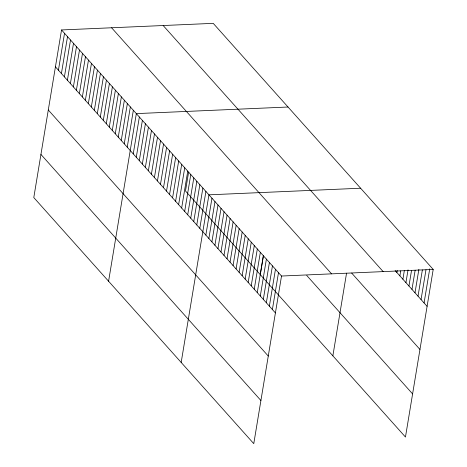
<?xml version="1.0" encoding="UTF-8"?>
<svg xmlns="http://www.w3.org/2000/svg" width="467" height="467" viewBox="0 0 467 467"><rect width="100%" height="100%" fill="white"/><g stroke="black" fill="none" stroke-linecap="round" stroke-linejoin="round"><path stroke-width="0.7" d="M61.539 29.952L33.793 197.57L253.774 443.65L281.519 276.032L61.539 29.952L213.226 23.35L433.207 269.43L405.461 437.048L185.481 190.968L188.54 172.481M58.428 70.184L64.534 33.297M61.416 73.535L67.522 36.642M64.411 76.88L70.517 39.993M67.4 80.225L73.506 43.338M70.394 83.57L76.5 46.682M73.383 86.92L79.489 50.033M76.378 90.265L82.484 53.378M79.367 93.61L85.473 56.723M82.361 96.961L88.467 60.074M85.35 100.306L91.456 63.419M88.345 103.651L94.451 66.763M91.334 107.001L97.44 70.108M94.328 110.346L100.434 73.459M97.317 113.691L103.429 76.804M100.312 117.042L106.418 80.149M103.3 120.387L109.412 83.5M106.295 123.732L112.401 86.844M109.284 127.077L115.396 90.189M112.278 130.427L118.385 93.54M115.267 133.772L121.379 96.885M118.262 137.117L124.368 100.23M121.251 140.468L127.363 103.575M124.245 143.813L130.351 106.925M127.234 147.158L133.346 110.27M108.583 281.239L136.335 113.615L288.022 107.019M133.253 153.888L139.359 117.001M136.276 157.274L142.382 120.387M139.3 160.654L145.406 123.767M142.33 164.04L148.436 127.152M145.354 167.425L151.46 130.538M148.378 170.805L154.484 133.918M151.401 174.191L157.507 137.304M154.425 177.577L160.531 140.684M157.449 180.957L163.555 144.07M160.473 184.342L166.585 147.455M163.503 187.728L169.609 150.835M166.526 191.108L172.632 154.221M169.55 194.494L175.656 157.607M172.574 197.874L178.68 160.987M175.598 201.259L181.704 164.372M178.622 204.645L184.728 167.752M181.651 208.025L187.757 171.138M184.675 211.411L190.781 174.524M187.699 214.797L193.805 177.904M190.723 218.177L196.829 181.289M193.747 221.562L199.853 184.675M196.77 224.942L202.876 188.055M199.794 228.328L205.906 191.441M181.178 362.445L208.93 194.827L360.612 188.224M205.848 235.094L211.954 198.206M208.872 238.479L214.978 201.592M211.895 241.865L218.001 204.972M214.919 245.245L221.025 208.358M217.943 248.631L224.049 211.744M220.973 252.011L227.079 215.124M223.997 255.396L230.103 218.509M227.02 258.782L233.126 221.895M230.044 262.162L236.15 225.275M233.068 265.548L239.174 228.661M236.092 268.934L242.198 232.041M239.116 272.314L245.228 235.426M242.145 275.699L248.251 238.812M245.169 279.079L251.275 242.192M248.193 282.465L254.299 245.578M251.217 285.851L257.323 248.964M254.241 289.231L260.347 252.343M257.264 292.616L263.37 255.729M260.271 274.637L263.33 256.149M260.294 296.002L266.4 259.109M263.318 299.382L269.424 262.495M266.342 302.768L272.448 265.881M269.366 306.154L275.472 269.261M272.389 309.533L278.495 272.646M332.866 355.842L346.549 273.189M396.851 272.483L397.207 270.352M399.88 275.863L400.698 270.901M402.904 279.248L404.311 270.737M405.928 282.634L408.041 269.862M408.952 286.014L411.538 270.411M411.976 289.4L415.145 270.247M415 292.78L418.876 269.371M418.029 296.166L422.372 269.92M421.053 299.551L425.986 269.757M424.077 302.931L429.716 268.881M281.519 276.032L433.207 269.43M395.123 270.551L427.101 306.317M163.17 25.527L383.15 271.607M351.686 273.084L419.961 349.456M111.595 27.775L331.576 273.849M306.737 275.483L412.6 393.909M55.433 66.839L275.413 312.919M48.294 109.978L268.274 356.058M40.933 154.431L260.913 400.511"/></g></svg>
